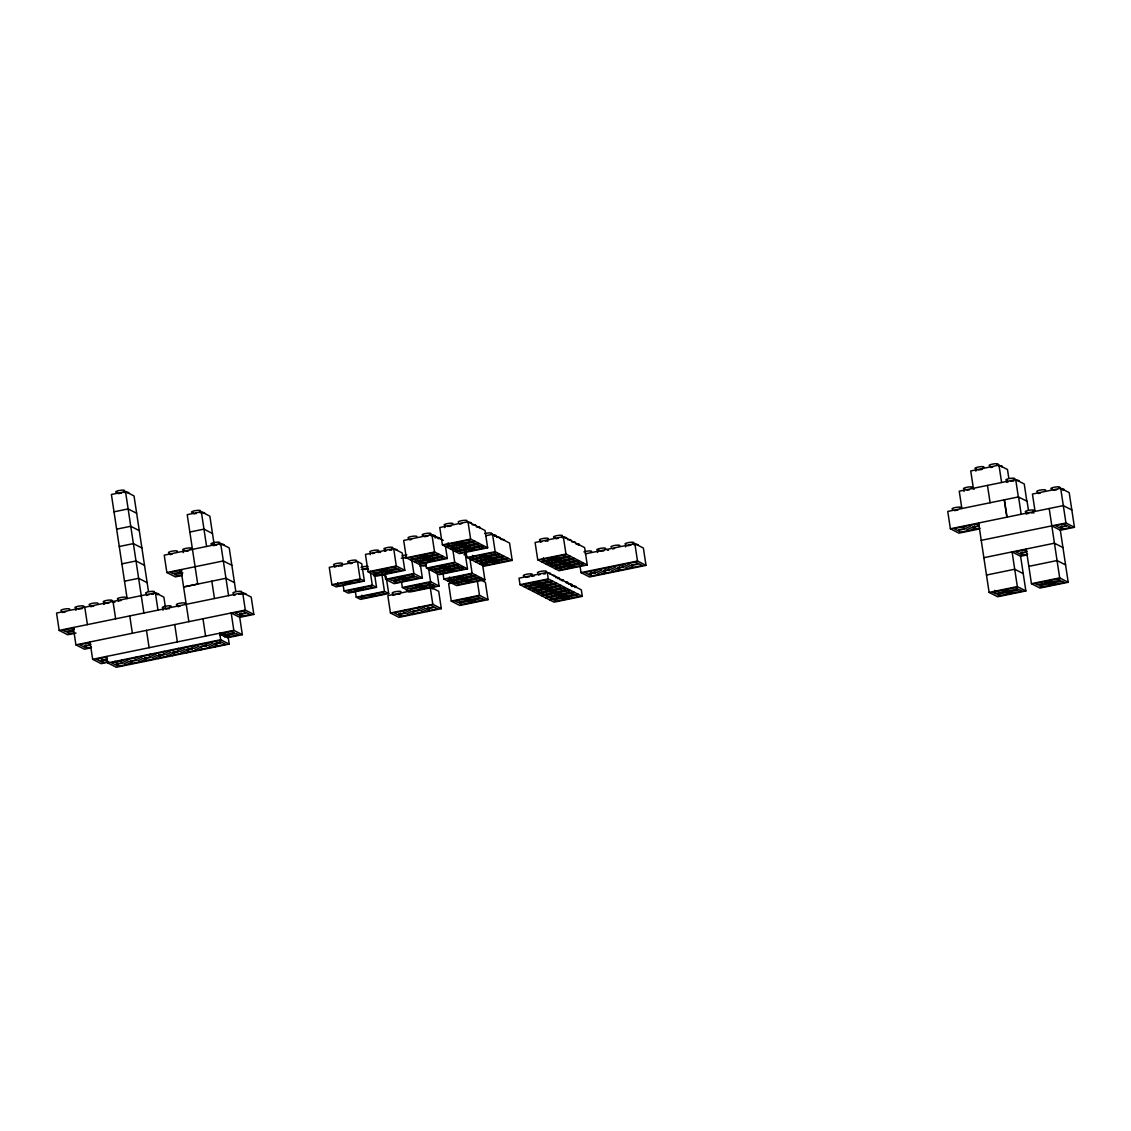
<?xml version="1.0" encoding="UTF-8"?>
<svg xmlns="http://www.w3.org/2000/svg" width="1131" height="1131" viewBox="0 0 1131 1131"><rect width="100%" height="100%" fill="white"/><g stroke="black" fill="none" stroke-linecap="round" stroke-linejoin="round"><path stroke-width="1.5" d="M181.554 570.448L180.154 571.155L181.709 571.438M73.868 628.327L72.469 629.048L74.024 629.317M219.683 634.222L224.786 633.869L219.81 635.042M224.546 636.23L229.042 636.046L224.701 637.22M148.458 591.357L134.024 495.929L125.513 491.575L111.389 494.473L127.139 598.568M114.019 511.82L128.128 508.922L136.653 513.29M116.634 529.167L130.758 526.268L139.269 530.637M214.056 543.898L209.857 516.146L201.346 511.778L187.223 514.676L197.713 584.077L183.604 586.975M119.264 546.513L133.373 543.615L141.898 547.984M189.852 532.022L203.962 529.124L212.472 533.493M121.894 563.86L136.003 560.962L144.514 565.33M235.785 591.315L229.225 547.941L220.701 543.573L164.235 555.165L166.865 572.526L175.376 576.881L182.02 575.523M124.509 581.207L138.632 578.309L147.143 582.677M166.865 572.526L223.33 560.934L231.841 565.302M181.822 570.052L170.541 572.371L173.085 573.686L181.158 572.032M182.854 572.908L174.796 574.562L177.341 575.877L182.19 574.873M468.008 521.744L439.775 527.527L442.391 544.888L459.426 553.61L487.659 547.814L485.029 530.467L468.008 521.744L470.623 539.091L487.659 547.814M443.267 540.434L431.915 534.624L403.682 540.42L406.312 557.767L419.078 564.312L447.31 558.516L445.473 546.372M165.451 607.545L163.882 597.14L155.371 592.771L56.55 613.059L59.18 630.405L67.69 634.774L75.989 633.063M183.604 586.975L225.946 578.28L234.47 582.649M393.687 548.62L365.454 554.416L368.07 571.777L376.595 576.131L404.827 570.335L402.198 552.988L393.687 548.62L396.302 565.981L404.827 570.335M357.495 561.556L329.262 567.352L331.878 584.699L336.133 586.876L364.366 581.08L361.75 563.733L357.495 561.556L360.11 578.902L364.366 581.08M485.906 535.684L492.55 534.327L509.572 543.05L512.202 560.41L483.969 566.207L466.933 557.47L465.887 550.528M442.391 544.888L470.623 539.091M448.625 546.047L471.217 541.41L468.658 540.109L446.066 544.746L448.625 546.047L448.145 542.838M446.646 547.065L474.893 541.268M401.265 558.205L406.241 557.187M406.312 557.767L434.544 551.97L447.31 558.516M452.881 548.238L475.472 543.601L472.914 542.286L450.322 546.923L452.881 548.238L452.4 545.015M450.916 549.242L479.148 543.46M59.18 630.405L242.698 592.729L251.209 597.097L253.839 614.444L239.715 617.342L231.205 612.974L233.82 630.32L242.345 634.689L239.715 617.342M74.137 627.945L62.855 630.264L65.4 631.565L73.473 629.91M361.355 569.501L367.999 568.13M410.567 559.944L438.8 554.148M457.136 550.415L479.728 545.778L477.169 544.463L454.591 549.101L457.136 550.415L456.655 547.206M455.171 551.433L483.404 545.637M73.557 631.112L67.111 632.441L69.655 633.756L74.505 632.752M368.07 571.777L396.302 565.981M414.823 562.135L443.055 556.339M421.057 563.295L443.635 558.657L441.076 557.357L418.498 561.994L421.057 563.295L420.562 560.085M419.658 566.023L426.302 564.666M563.337 536.674L535.104 542.47L537.734 559.817L559.025 570.745L587.258 564.949L584.628 547.588L563.337 536.674L565.967 554.034L587.258 564.949M373.527 575.736L376.849 575.057M331.878 584.699L360.11 578.902M466.933 557.47L495.166 551.674L512.202 560.41M338.112 585.872L360.69 581.235L358.145 579.92L335.554 584.557L338.112 585.872L337.618 582.649M425.694 562.913L426.486 568.115L454.719 562.319L467.499 568.865L464.869 551.518M473.168 558.629L495.76 553.992L493.201 552.691L470.609 557.329L473.168 558.629L472.687 555.42M471.189 559.647L499.435 553.851M384.823 574.11L385.614 579.312L413.847 573.516L422.358 577.884L420.265 564.001M430.741 570.293L458.974 564.496M477.423 560.82L500.015 556.183L497.456 554.869L474.864 559.506L477.423 560.82L476.943 557.611M475.458 561.838L503.691 556.042M73.289 627.507L75.918 644.854L245.314 610.076L253.839 614.444M343.259 585.731L344.05 590.933L372.283 585.137L376.538 587.328L374.446 573.445M434.997 572.484L463.229 566.688M481.679 562.998L504.27 558.361L501.712 557.06L479.134 561.697L481.679 562.998L481.198 559.788M479.714 564.016L507.946 558.219M396.104 582.663L418.682 578.026L416.137 576.711L393.546 581.348L396.104 582.663L395.61 579.44M422.358 577.884L394.125 583.681L385.614 579.312M376.538 587.328L348.306 593.125L344.05 590.933M467.499 568.865L439.266 574.661L426.486 568.115M485.934 565.189L508.526 560.552L505.967 559.237L483.389 563.874L485.934 565.189L485.453 561.966M90.791 644.373L88.062 642.974L79.594 644.712L86.408 648.204L91.484 647.158M241.681 616.324L250.163 614.585L243.349 611.093L234.88 612.832L241.681 616.324L241.2 613.115M90.706 647.936L84.429 649.222L75.918 644.854M401.562 582.267L402.353 587.47L430.586 581.673L439.097 586.042L437.004 572.159M355.176 590.241L356.223 597.182L384.455 591.386L388.711 593.563L386.081 576.216L381.826 574.039L384.455 591.386M442.815 572.102L443.861 579.03L472.094 573.247L484.874 579.793L482.513 564.171M537.734 559.817L565.967 554.034M1008.795 478.187L1007.481 469.521L998.97 465.152L970.737 470.948L973.367 488.295M362.443 598.341L385.035 593.704L382.476 592.404L359.898 597.041L362.443 598.341L361.962 595.132M450.096 580.203L472.687 575.566L470.128 574.251L447.537 578.888L450.096 580.203L449.615 576.994M543.954 560.99L566.546 556.353L563.987 555.038L541.41 559.675L543.954 560.99L543.474 557.781M448.116 581.221L476.363 575.425M388.711 593.563L360.478 599.359L356.223 597.182M541.989 562.008L570.222 556.212M585.236 553.851L634.859 543.672L643.369 548.04L645.999 565.387L589.534 576.98L581.023 572.611L579.963 565.67M411.543 590.778L387.834 595.641L390.449 612.988L398.974 617.356L441.316 608.662L438.701 591.315L431.604 587.682M454.351 582.38L476.943 577.743L474.384 576.442L451.792 581.08L454.351 582.38L453.87 579.171M451.962 583.059L448.639 583.752L451.255 601.098L459.78 605.467L488.012 599.67L485.383 582.309L479.714 579.411M548.224 563.167L570.802 558.53L568.257 557.23L545.665 561.867L548.224 563.167L547.729 559.958M439.097 586.042L410.864 591.838L402.353 587.47M452.386 583.398L480.618 577.602M546.245 564.185L574.477 558.389M90.028 641.956L92.657 659.302L233.82 630.32M458.606 584.571L481.198 579.934L478.639 578.62L456.062 583.257L458.606 584.571L458.126 581.362M552.479 565.359L575.057 560.722L572.512 559.407L549.92 564.044L552.479 565.359L551.985 562.149M220.559 633.657L231.855 631.338L234.4 632.653L221.506 635.297M484.874 579.793L456.641 585.589L443.861 579.03M550.5 566.377L578.733 560.58M556.735 567.536L579.326 562.899L576.768 561.598L554.176 566.235L556.735 567.536L556.24 564.327M223.203 636.173L236.11 633.53L238.669 634.83L227.373 637.149M554.755 568.554L582.988 562.757M107.53 658.822L104.801 657.422L96.333 659.161L103.147 662.653L108.223 661.607M109.014 662.059L101.168 663.671L92.657 659.302M227.388 637.757L242.345 634.689M547.263 572.385L519.03 578.181L520.02 584.685L554.077 602.159L582.309 596.362L581.32 589.845L547.263 572.385L548.252 578.888L582.309 596.362M106.766 656.404L107.756 662.907L220.686 639.736L229.211 644.09L228.222 637.587L219.711 633.219L220.686 639.736M560.99 569.727L583.582 565.09L581.023 563.775L558.431 568.412L560.99 569.727L560.509 566.504M1026.849 501.316L1024.234 483.969L1015.709 479.601L959.244 491.193L961.873 508.54M118.246 666.258L126.714 664.519L119.9 661.027L111.432 662.766L118.246 666.258L117.878 663.855M132.355 663.36L140.824 661.621L134.024 658.129L125.541 659.868L132.355 663.36L132.002 660.956M146.479 660.462L154.947 658.723L148.133 655.231L139.664 656.97L146.479 660.462L146.111 658.058M160.588 657.563L169.07 655.824L162.256 652.333L153.788 654.071L160.588 657.563L160.192 654.934M174.711 654.665L183.18 652.926L176.365 649.434L167.897 651.173L174.711 654.665L174.315 652.036M188.82 651.767L197.303 650.028L190.489 646.536L182.02 648.275L188.82 651.767L188.425 649.137M217.067 645.985L225.536 644.246L218.721 640.74L210.253 642.479L217.067 645.985L216.544 642.578M229.211 644.09L116.267 667.276L107.756 662.907M520.02 584.685L548.252 578.888M581.023 572.611L637.488 561.018L645.999 565.387M390.449 612.988L432.805 604.293L441.316 608.662M451.255 601.098L479.487 595.302L488.012 599.67M526.24 585.858L548.832 581.221L546.273 579.906L523.695 584.543L526.24 585.858L525.887 583.44M524.275 586.876L552.508 581.08M530.51 588.035L553.087 583.398L550.543 582.097L527.951 586.72L530.51 588.035L530.142 585.632M591.499 575.962L599.967 574.223L593.167 570.731L584.699 572.47L591.499 575.962L591.018 572.738M605.622 573.064L614.091 571.325L607.276 567.833L598.808 569.572L605.622 573.064L605.142 569.84M619.731 570.165L628.214 568.426L621.4 564.935L612.931 566.673L619.731 570.165L619.251 566.942M528.53 589.053L556.763 583.257M400.94 616.338L409.408 614.6L402.594 611.108L394.125 612.846L400.94 616.338L400.459 613.129M429.172 610.542L437.64 608.803L430.826 605.311L422.358 607.05L429.172 610.542L428.691 607.333M534.765 590.226L557.343 585.589L554.798 584.275L532.206 588.912L534.765 590.226L534.398 587.809M532.786 591.23L561.018 585.448M539.02 592.404L561.612 587.767L559.053 586.452L536.462 591.089L539.02 592.404L538.625 589.76M537.041 593.422L565.274 587.625M543.276 594.581L565.868 589.944L563.309 588.643L540.717 593.28L543.276 594.581L542.88 591.951M1051.816 525.858L1060.327 530.227L1074.45 527.329L1069.205 492.621L1060.694 488.267L1032.447 494.049L1035.077 511.41M541.311 595.599L569.543 589.802M547.531 596.772L570.123 592.135L567.564 590.82L544.972 595.457L547.531 596.772L547.135 594.128M545.566 597.79L573.799 591.994M549.822 599.967L578.054 594.171M1021.18 514.252L1018.564 496.905L947.75 511.438L950.379 528.785L1063.31 505.614L1071.82 509.982M979.361 525.406L976.633 524.006L968.164 525.745L974.979 529.237L980.068 528.205M979.276 528.969L958.89 533.153L950.379 528.785M981.227 540.349L1065.939 522.96L1074.45 527.329M1062.306 529.209L1070.774 527.47L1063.96 523.978L1055.492 525.717L1062.306 529.209L1061.825 526M983.857 557.696L1054.445 543.205L1062.956 547.574M1026.962 551.419L1024.234 550.019L1015.765 551.758L1022.58 555.25L1027.655 554.204M1020.6 556.268L1025.859 590.962L1017.335 586.593L1012.089 551.9L1020.6 556.268L1026.877 554.982M986.486 575.043L1014.719 569.246L1023.23 573.615M1028.828 566.348L1057.061 560.552L1065.586 564.92M978.612 523.003L989.102 592.39L1017.335 586.593M1026.213 549.002L1031.458 583.695L1059.69 577.899L1068.201 582.267L1060.327 530.227M995.337 593.563L1017.928 588.926L1015.369 587.611L992.778 592.248L995.337 593.563L994.856 590.354M999.592 595.74L1022.184 591.103L1019.625 589.802L997.033 594.439L999.592 595.74L999.111 592.531M1041.948 587.046L1064.525 582.408L1061.981 581.108L1039.389 585.745L1041.948 587.046L1041.453 583.836M1025.859 590.962L997.627 596.758L989.102 592.39M1068.201 582.267L1039.969 588.063L1031.458 583.695M964.489 525.901L973.013 530.255M623.365 563.917L631.876 568.285M609.256 566.815L617.766 571.183M595.132 569.713L603.643 574.081M418.682 607.191L427.207 611.56M404.573 610.09L413.084 614.458M206.577 642.634L215.088 646.989M192.454 645.532L200.979 649.887M178.345 648.431L186.855 652.785M164.221 651.315L172.732 655.683M150.112 654.213L158.623 658.581M135.989 657.111L144.499 661.479M121.879 660.009L130.39 664.378M114.966 661.253L117.695 662.653M1060.694 488.267L1065.939 522.96M1049.2 508.512L1059.69 577.899M1028.39 509.954L1027.075 501.273L1018.338 496.947L1015.709 479.601M1022.099 552.041L1022.58 555.25M1004.441 499.803L1007.071 517.15M998.97 465.152L1001.599 482.499M1004.215 499.845L1006.844 517.206M987.476 485.397L990.106 502.744M974.498 526.028L974.979 529.237M634.859 543.672L637.488 561.018M492.55 534.327L495.166 551.674M477.395 581.419L479.487 595.302M469.733 557.625L472.094 573.247M452.626 548.436L454.719 562.319M431.915 534.624L434.544 551.97M428.493 567.79L430.586 581.673M430.176 586.947L432.805 604.293M411.755 559.633L413.847 573.516M370.19 571.268L372.283 585.137M242.698 592.729L245.314 610.076M220.701 543.573L228.575 595.627M201.346 511.778L206.591 546.471M211.836 581.178L214.466 598.525M202.972 618.77L205.588 636.117M180.974 569.628L188.849 621.668M174.739 624.566L177.355 641.913M155.371 592.771L157.987 610.118M125.513 491.575L143.877 613.016M146.493 630.363L149.122 647.71M129.754 615.914L132.384 633.261M113.015 601.466L115.645 618.813M102.652 659.444L103.147 662.653M84.783 607.262L87.412 624.609M85.914 644.995L86.408 648.204M118.006 599.218A4.467 0.862 -8.6 0 1 121.074 597.451A4.467 0.862 -8.6 0 1 126.064 597.79M118.317 601.254A4.467 0.862 -8.6 0 1 120.932 600.448M401.957 555.971A4.467 0.862 -8.6 0 1 406.863 554.812M405.011 558.05A4.467 0.862 -8.6 0 1 406.156 557.852M444.653 527.597A4.467 0.862 -8.6 0 1 445.063 527.329M447.692 526.523A4.467 0.862 -8.6 0 1 451.057 526.099M445.487 525.364A4.467 0.862 -8.6 0 1 445.063 524.247A4.467 0.862 -8.6 0 1 450.958 523.201A4.467 0.862 -8.6 0 1 452.414 524.134M458.408 522.253A4.467 0.862 -8.6 0 1 463.074 520.444A4.467 0.862 -8.6 0 1 466.538 521.235M459.85 524.148A4.467 0.862 -8.6 0 1 461.801 523.625M472.164 524.756A4.467 0.862 -8.6 0 1 475.458 525.321M467.909 522.564A4.467 0.862 -8.6 0 1 471.203 523.144M476.42 526.933A4.467 0.862 -8.6 0 1 479.304 527.781M492.452 535.147A4.467 0.862 -8.6 0 1 494.657 536.292M496.707 537.338A4.467 0.862 -8.6 0 1 499.591 538.186M500.962 539.515A4.467 0.862 -8.6 0 1 503.846 540.364M484.846 533.563A4.467 0.862 -8.6 0 1 489.765 532.885A4.467 0.862 -8.6 0 1 491.49 533.549M409.662 539.925A4.467 0.862 -8.6 0 1 411.585 539.402M424.662 536.744A4.467 0.862 -8.6 0 1 427.999 536.151M408.673 538.172A4.467 0.862 -8.6 0 1 411.726 536.405A4.467 0.862 -8.6 0 1 416.731 536.744M430.671 535.599A4.467 0.862 -8.6 0 1 434.841 535.5A4.467 0.862 -8.6 0 1 434.035 536.589M434.926 537.776A4.467 0.862 -8.6 0 1 439.097 537.692A4.467 0.862 -8.6 0 1 438.291 538.766M423.517 535.345A4.467 0.862 -8.6 0 1 423.319 534.129A4.467 0.862 -8.6 0 1 429.582 533.182A4.467 0.862 -8.6 0 1 429.766 534.398M1052.297 488.988A4.467 0.862 -8.6 0 1 1052.099 487.772A4.467 0.862 -8.6 0 1 1058.347 486.825A4.467 0.862 -8.6 0 1 1058.545 488.041M1037.438 491.815A4.467 0.862 -8.6 0 1 1040.506 490.048A4.467 0.862 -8.6 0 1 1045.511 490.387M1038.428 493.568A4.467 0.862 -8.6 0 1 1040.364 493.045M1053.428 490.387A4.467 0.862 -8.6 0 1 1056.764 489.794M1060.595 489.087A4.467 0.862 -8.6 0 1 1062.801 490.232M975.629 471.019A4.467 0.862 -8.6 0 1 976.717 470.454M978.654 469.93A4.467 0.862 -8.6 0 1 982.019 469.506M976.449 468.785A4.467 0.862 -8.6 0 1 976.025 467.654A4.467 0.862 -8.6 0 1 981.92 466.608A4.467 0.862 -8.6 0 1 983.376 467.555M989.851 465.816A4.467 0.862 -8.6 0 1 990.954 464.488A4.467 0.862 -8.6 0 1 996.906 463.738A4.467 0.862 -8.6 0 1 996.835 464.94M990.813 467.555A4.467 0.862 -8.6 0 1 992.764 467.032M998.871 465.986A4.467 0.862 -8.6 0 1 1001.755 466.834M117.101 492.296A4.467 0.862 -8.6 0 1 116.677 491.179A4.467 0.862 -8.6 0 1 122.572 490.133A4.467 0.862 -8.6 0 1 124.028 491.066M118.26 493.696A4.467 0.862 -8.6 0 1 121.611 493.102M124.254 492.536A4.467 0.862 -8.6 0 1 128.298 493.243M184.07 550.104A4.467 0.862 -8.6 0 1 183.886 548.888A4.467 0.862 -8.6 0 1 190.135 547.941A4.467 0.862 -8.6 0 1 190.333 549.157M183.123 552.592A4.467 0.862 -8.6 0 1 183.646 552.069M186.262 551.264A4.467 0.862 -8.6 0 1 188.552 550.91M169.226 552.932A4.467 0.862 -8.6 0 1 170.046 551.688A4.467 0.862 -8.6 0 1 175.729 550.839A4.467 0.862 -8.6 0 1 176.874 551.772M170.216 554.671A4.467 0.862 -8.6 0 1 172.152 554.162M200.102 512.753A4.467 0.862 -8.6 0 1 204.117 513.46M192.949 512.513A4.467 0.862 -8.6 0 1 192.496 511.396A4.467 0.862 -8.6 0 1 198.392 510.335A4.467 0.862 -8.6 0 1 199.876 511.283M194.08 513.912A4.467 0.862 -8.6 0 1 196.271 513.46M212.303 544.308A4.467 0.862 -8.6 0 1 212.119 543.092A4.467 0.862 -8.6 0 1 218.368 542.145A4.467 0.862 -8.6 0 1 218.566 543.361M213.448 545.707A4.467 0.862 -8.6 0 1 216.784 545.114M219.456 544.548A4.467 0.862 -8.6 0 1 223.5 545.255M385.289 549.355A4.467 0.862 -8.6 0 1 384.837 548.238A4.467 0.862 -8.6 0 1 390.746 547.192A4.467 0.862 -8.6 0 1 392.217 548.125M384.851 551.32A4.467 0.862 -8.6 0 1 386.42 550.755M389.771 550.161A4.467 0.862 -8.6 0 1 391.778 550.09M370.219 554.727A4.467 0.862 -8.6 0 1 370.332 554.487M372.325 553.653A4.467 0.862 -8.6 0 1 374.517 553.2M370.445 552.182A4.467 0.862 -8.6 0 1 371.562 550.854A4.467 0.862 -8.6 0 1 377.514 550.104A4.467 0.862 -8.6 0 1 377.415 551.306M378.334 552.494A4.467 0.862 -8.6 0 1 380.567 552.281M394.662 549.383A4.467 0.862 -8.6 0 1 396.472 550.302M155.286 593.591A4.467 0.862 -8.6 0 1 157.463 594.736M146.238 593.422A4.467 0.862 -8.6 0 1 149.292 591.654A4.467 0.862 -8.6 0 1 154.311 591.994M146.535 595.457A4.467 0.862 -8.6 0 1 149.165 594.652M151.455 594.312A4.467 0.862 -8.6 0 1 153.463 594.227M61.541 610.811A4.467 0.862 -8.6 0 1 64.594 609.043A4.467 0.862 -8.6 0 1 69.599 609.383M75.551 610.217A4.467 0.862 -8.6 0 1 76.625 609.666M78.576 609.142A4.467 0.862 -8.6 0 1 81.941 608.718M76.385 607.983A4.467 0.862 -8.6 0 1 75.947 606.866A4.467 0.862 -8.6 0 1 81.842 605.82A4.467 0.862 -8.6 0 1 83.312 606.753M62.53 612.564A4.467 0.862 -8.6 0 1 65.612 611.829M89.773 605.014A4.467 0.862 -8.6 0 1 92.841 603.247A4.467 0.862 -8.6 0 1 97.832 603.586M103.783 604.421A4.467 0.862 -8.6 0 1 104.858 603.869M106.809 603.346A4.467 0.862 -8.6 0 1 109.099 602.993M104.618 602.187A4.467 0.862 -8.6 0 1 104.434 600.971A4.467 0.862 -8.6 0 1 110.682 600.024A4.467 0.862 -8.6 0 1 110.88 601.24M90.763 606.767A4.467 0.862 -8.6 0 1 93.845 606.046M112.916 602.286A4.467 0.862 -8.6 0 1 114.938 602.215M233.566 593.393A4.467 0.862 -8.6 0 1 236.619 591.612A4.467 0.862 -8.6 0 1 241.638 591.951M242.6 593.563A4.467 0.862 -8.6 0 1 245.469 594.411M233.863 595.415A4.467 0.862 -8.6 0 1 235.432 594.864M238.768 594.27A4.467 0.862 -8.6 0 1 241.525 594.256M162.878 610.189A4.467 0.862 -8.6 0 1 163.288 609.906M165.904 609.1A4.467 0.862 -8.6 0 1 169.268 608.676M163.712 607.955A4.467 0.862 -8.6 0 1 163.514 606.739A4.467 0.862 -8.6 0 1 169.777 605.792A4.467 0.862 -8.6 0 1 169.961 606.994M177.1 604.986A4.467 0.862 -8.6 0 1 180.72 603.106A4.467 0.862 -8.6 0 1 184.763 603.813M178.076 606.725A4.467 0.862 -8.6 0 1 180.013 606.202M406.467 590.368A4.467 0.862 -8.6 0 1 407.471 589.364M431.165 587.71A4.467 0.862 -8.6 0 1 432.282 588.912M408.8 591.98A4.467 0.862 -8.6 0 1 409.86 591.739M392.825 593.407A4.467 0.862 -8.6 0 1 395.864 591.626A4.467 0.862 -8.6 0 1 400.883 591.965M393.121 595.443A4.467 0.862 -8.6 0 1 395.737 594.623M398.027 594.284A4.467 0.862 -8.6 0 1 400.049 594.199M525.901 577.418A4.467 0.862 -8.6 0 1 529.237 576.824M524.021 575.933A4.467 0.862 -8.6 0 1 525.152 574.605A4.467 0.862 -8.6 0 1 531.089 573.869A4.467 0.862 -8.6 0 1 530.99 575.071M537.663 572.908A4.467 0.862 -8.6 0 1 542.343 571.098A4.467 0.862 -8.6 0 1 545.792 571.876M538.441 575.071A4.467 0.862 -8.6 0 1 540.01 574.52M543.347 573.926A4.467 0.862 -8.6 0 1 545.368 573.841M552.508 575.326A4.467 0.862 -8.6 0 1 554.317 576.245M531.923 576.259A4.467 0.862 -8.6 0 1 534.143 576.032M548.252 573.134A4.467 0.862 -8.6 0 1 550.062 574.067M555.689 577.588A4.467 0.862 -8.6 0 1 557.894 578.719M559.944 579.765A4.467 0.862 -8.6 0 1 562.149 580.896M568.455 584.133A4.467 0.862 -8.6 0 1 570.674 585.264M565.274 581.871A4.467 0.862 -8.6 0 1 566.405 583.087M571.565 586.466A4.467 0.862 -8.6 0 1 575.736 586.367A4.467 0.862 -8.6 0 1 574.93 587.456M583.921 551.871A4.467 0.862 -8.6 0 1 589.732 550.924A4.467 0.862 -8.6 0 1 591.046 551.857M611.136 547.079A4.467 0.862 -8.6 0 1 615.815 545.269A4.467 0.862 -8.6 0 1 619.279 546.061M612.592 548.973A4.467 0.862 -8.6 0 1 614.543 548.45M599.161 550.189A4.467 0.862 -8.6 0 1 597.366 549.256A4.467 0.862 -8.6 0 1 603.346 548.04A4.467 0.862 -8.6 0 1 605.156 548.959M625.74 544.322A4.467 0.862 -8.6 0 1 626.843 542.993A4.467 0.862 -8.6 0 1 632.795 542.258A4.467 0.862 -8.6 0 1 632.724 543.446M633.629 544.647A4.467 0.862 -8.6 0 1 637.644 545.354M607.616 550.217A4.467 0.862 -8.6 0 1 608.563 550.217M625.514 546.881A4.467 0.862 -8.6 0 1 626.037 546.358M627.606 545.806A4.467 0.862 -8.6 0 1 630.942 545.199M597.394 552.423A4.467 0.862 -8.6 0 1 597.804 552.154M600.42 551.348A4.467 0.862 -8.6 0 1 603.784 550.924M964.955 489.03A4.467 0.862 -8.6 0 1 966.722 487.291A4.467 0.862 -8.6 0 1 971.769 486.938A4.467 0.862 -8.6 0 1 971.204 488.083M964.008 491.504A4.467 0.862 -8.6 0 1 964.135 491.264M967.175 490.175A4.467 0.862 -8.6 0 1 969.451 489.836M973.282 489.129A4.467 0.862 -8.6 0 1 974.357 489.059M1007.311 480.336A4.467 0.862 -8.6 0 1 1006.873 479.219A4.467 0.862 -8.6 0 1 1012.768 478.173A4.467 0.862 -8.6 0 1 1014.238 479.106M1006.887 482.301A4.467 0.862 -8.6 0 1 1008.456 481.735M1010.647 481.283A4.467 0.862 -8.6 0 1 1013.814 481.071M1016.698 480.364A4.467 0.862 -8.6 0 1 1018.508 481.283M952.74 509.204A4.467 0.862 -8.6 0 1 953.857 507.876A4.467 0.862 -8.6 0 1 959.795 507.126A4.467 0.862 -8.6 0 1 959.724 508.328M954.606 510.675A4.467 0.862 -8.6 0 1 957.957 510.081M1026.679 512.131A4.467 0.862 -8.6 0 1 1026.481 510.915A4.467 0.862 -8.6 0 1 1032.744 509.968A4.467 0.862 -8.6 0 1 1032.928 511.184M1026.255 514.096A4.467 0.862 -8.6 0 1 1028.871 513.29M1031.161 512.937A4.467 0.862 -8.6 0 1 1033.904 512.937M571.777 541.876A4.467 0.862 -8.6 0 1 575.043 542.456M567.508 539.685A4.467 0.862 -8.6 0 1 570.787 540.279M562.107 537.649A4.467 0.862 -8.6 0 1 565.995 537.508A4.467 0.862 -8.6 0 1 566.122 538.356M554.939 537.409A4.467 0.862 -8.6 0 1 554.515 536.292A4.467 0.862 -8.6 0 1 560.41 535.246A4.467 0.862 -8.6 0 1 561.867 536.179M556.099 538.808A4.467 0.862 -8.6 0 1 558.29 538.356M540.095 540.236A4.467 0.862 -8.6 0 1 543.149 538.469A4.467 0.862 -8.6 0 1 548.167 538.794M540.392 542.272A4.467 0.862 -8.6 0 1 541.961 541.707M545.312 541.113A4.467 0.862 -8.6 0 1 548.054 541.113M576.032 544.053A4.467 0.862 -8.6 0 1 579.242 544.195A4.467 0.862 -8.6 0 1 578.224 545.199M422.895 566.009A4.467 0.862 -8.6 0 1 426.062 565.783M421.312 563.323A4.467 0.862 -8.6 0 1 426.825 563.097M463.964 554.685A4.467 0.862 -8.6 0 1 466.198 554.459M334.55 567.14A4.467 0.862 -8.6 0 1 336.133 566.574M338.325 566.136A4.467 0.862 -8.6 0 1 342.212 565.981M334.239 565.104A4.467 0.862 -8.6 0 1 337.307 563.337A4.467 0.862 -8.6 0 1 342.311 563.676M349.097 562.277A4.467 0.862 -8.6 0 1 348.645 561.16A4.467 0.862 -8.6 0 1 354.54 560.114A4.467 0.862 -8.6 0 1 356.025 561.047M350.228 563.69A4.467 0.862 -8.6 0 1 352.42 563.238M361.072 567.31A4.467 0.862 -8.6 0 1 368.056 566.433M364.592 569.473A4.467 0.862 -8.6 0 1 368.494 569.331M84.358 645.872L90.183 645.137L84.358 645.872M101.097 660.32L106.922 659.585L101.097 660.32M116.196 663.925L122.021 663.204L116.196 663.925M130.319 661.027L136.13 660.306L130.319 661.027M144.429 658.129L150.253 657.408L144.429 658.129M158.552 655.231L164.377 654.51L158.552 655.231M172.675 652.333L178.486 651.612L172.675 652.333M186.785 649.448L192.609 648.713L186.785 649.448M200.908 646.55L206.719 645.815L200.908 646.55M215.017 643.652L220.842 642.917L215.017 643.652M239.645 613.992L245.469 613.271L239.645 613.992M345.252 583.172L351.077 582.451L345.252 583.172M357.424 589.421L363.249 588.686L357.424 589.421M369.597 595.655L375.407 594.92L369.597 595.655M381.444 570.25L387.269 569.515L381.444 570.25M385.713 572.427L391.524 571.706L385.713 572.427M398.989 577.785L404.813 577.05L398.989 577.785M403.244 579.963L409.069 579.242L403.244 579.963M419.686 556.24L425.496 555.505L419.686 556.24M423.941 558.417L429.752 557.696L423.941 558.417M398.904 614.006L404.714 613.285L398.904 614.006M415.727 585.943L421.552 585.222L415.727 585.943M428.197 560.608L434.007 559.873L428.197 560.608M419.983 588.134L425.807 587.399L419.983 588.134M413.013 611.108L418.838 610.387L413.013 611.108M439.86 566.589L445.685 565.853L439.86 566.589M455.765 543.361L461.589 542.626L455.765 543.361M444.115 568.78L449.94 568.045L444.115 568.78M427.136 608.209L432.947 607.488L427.136 608.209M460.034 545.538L465.845 544.817L460.034 545.538M448.371 570.957L454.195 570.222L448.371 570.957M464.29 547.729L470.1 546.994L464.29 547.729M468.545 549.906L474.356 549.185L468.545 549.906M457.235 577.517L463.06 576.782L457.235 577.517M461.505 579.694L467.315 578.973L461.505 579.694M465.76 581.885L471.57 581.15L465.76 581.885M480.307 555.943L486.132 555.208L480.307 555.943M464.629 599.571L470.454 598.836L464.629 599.571M484.563 558.134L490.387 557.399L484.563 558.134M468.898 601.749L474.709 601.028L468.898 601.749M488.832 560.312L494.643 559.576L488.832 560.312M493.088 562.489L498.898 561.768L493.088 562.489M533.394 583.158L539.204 582.437L533.394 583.158M537.649 585.349L543.474 584.614L537.649 585.349M551.108 558.304L556.919 557.569L551.108 558.304M541.905 587.526L547.729 586.805L541.905 587.526M555.363 560.481L561.188 559.76L555.363 560.481M546.16 589.718L551.985 588.982L546.16 589.718M559.619 562.673L565.443 561.937L559.619 562.673M550.415 591.895L556.24 591.174L550.415 591.895M563.874 564.85L569.699 564.115L563.874 564.85M554.685 594.086L560.495 593.351L554.685 594.086M568.13 567.027L573.954 566.306L568.13 567.027M558.94 596.263L564.751 595.528L558.94 596.263M563.196 598.44L569.006 597.719L563.196 598.44M589.463 573.629L595.274 572.894L589.463 573.629M603.572 570.731L609.397 569.996L603.572 570.731M617.696 567.833L623.52 567.098L617.696 567.833M631.819 564.935L637.63 564.199L631.819 564.935M958.819 529.803L964.644 529.082L958.819 529.803M972.943 526.919L978.753 526.184L972.943 526.919M1002.476 590.877L1008.301 590.142L1002.476 590.877M1020.53 552.918L1026.354 552.182L1020.53 552.918M1006.731 593.054L1012.556 592.319L1006.731 593.054M1060.27 526.876L1066.081 526.141L1060.27 526.876M1044.832 582.182L1050.642 581.447L1044.832 582.182M1049.087 584.359L1054.912 583.624L1049.087 584.359M432.565 552.988L409.988 557.625L412.532 558.926L435.124 554.289L432.565 552.988M436.82 555.165L414.243 559.803L416.788 561.117L439.379 556.48L436.82 555.165M481.424 546.655L458.847 551.292L461.391 552.592L483.983 547.97L481.424 546.655M394.337 566.984L371.746 571.622L374.304 572.936L396.896 568.299L394.337 566.984M398.593 569.176L376.001 573.813L378.56 575.114L401.152 570.491L398.593 569.176M452.753 563.337L430.162 567.974L432.721 569.275L455.298 564.638L452.753 563.337M411.882 574.534L389.29 579.171L391.849 580.472L414.427 575.835L411.882 574.534M457.009 565.514L434.417 570.151L436.976 571.466L459.568 566.829L457.009 565.514M370.318 586.155L347.726 590.792L350.285 592.107L372.862 587.47L370.318 586.155M461.264 567.705L438.672 572.343L441.231 573.643L463.823 569.006L461.264 567.705M428.621 582.691L406.029 587.328L408.588 588.629L431.165 584.006L428.621 582.691M432.876 584.868L410.284 589.505L412.843 590.82L435.421 586.183L432.876 584.868M204.598 643.638L196.13 645.377L202.944 648.883L211.412 647.144L204.598 643.638M635.509 562.036L627.041 563.775L633.855 567.267L642.323 565.528L635.509 562.036M416.717 608.209L408.249 609.948L415.063 613.44L423.531 611.701L416.717 608.209M477.522 596.32L454.931 600.957L457.49 602.258L480.081 597.62L477.522 596.32M481.778 598.497L459.186 603.134L461.745 604.449L484.337 599.812L481.778 598.497M571.819 593.012L549.242 597.649L551.787 598.949L574.378 594.312L571.819 593.012M576.075 595.189L553.497 599.826L556.042 601.141L578.634 596.504L576.075 595.189M962.523 526.905L954.055 528.644L960.869 532.135L969.338 530.397L962.523 526.905M1057.711 578.916L1035.134 583.554L1037.678 584.868L1060.27 580.231L1057.711 578.916"/></g></svg>
